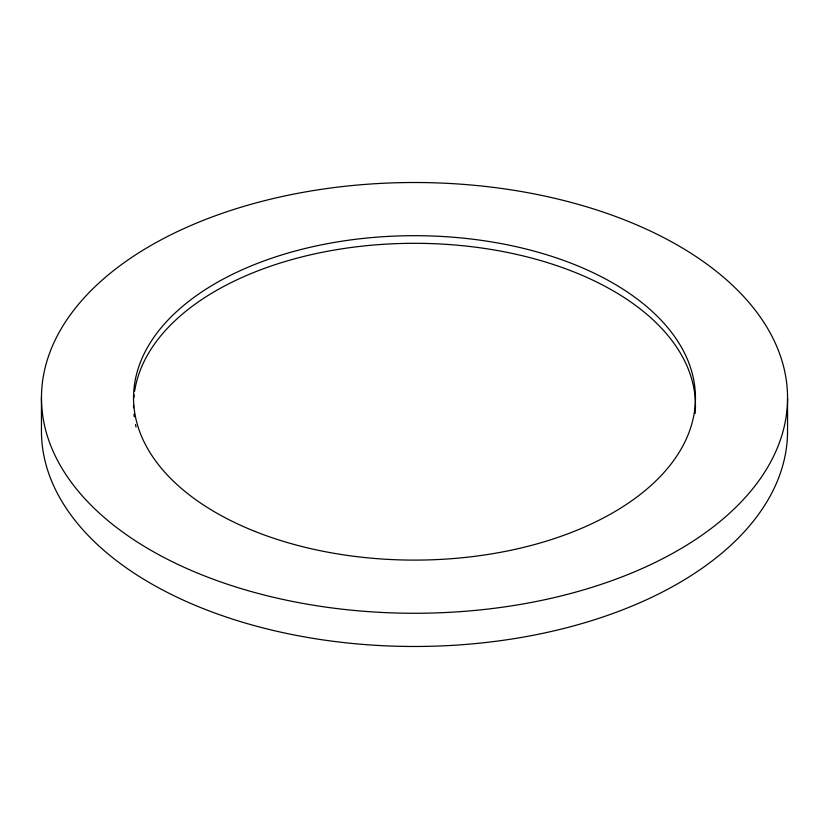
<?xml version="1.0" encoding="UTF-8"?>
<svg xmlns="http://www.w3.org/2000/svg" width="829" height="829" viewBox="0 0 829 829"><rect width="100%" height="100%" fill="white"/><g stroke="black" fill="none" stroke-linecap="round" stroke-linejoin="round"><path stroke-width="1.24" d="M41.45 397.557L41.45 430.748A373.05 215.385 0 0 0 413.951 646.475A373.05 215.385 0 0 0 787.55 431.443L787.55 398.252A373.05 215.385 0 0 0 228.452 211.208A373.05 215.385 0 0 0 227.498 584.258A373.05 215.385 0 0 0 787.55 398.252M136.049 427.059A280.948 162.204 0 0 1 135.49 424.51M134.236 416.8A280.948 162.204 0 0 1 133.956 414.21M133.573 407.744A280.948 162.204 0 0 1 133.552 405.163M133.894 397.443A280.948 162.204 0 0 1 134.153 394.894M134.65 391.153A280.948 162.204 0 0 1 433.888 243.695A280.948 162.204 0 0 1 695.106 413.578M254.772 531.337A280.948 162.204 0 0 0 694.526 411.06A280.948 162.204 0 0 0 294.202 251.311A280.948 162.204 0 0 0 254.772 531.337"/></g></svg>
